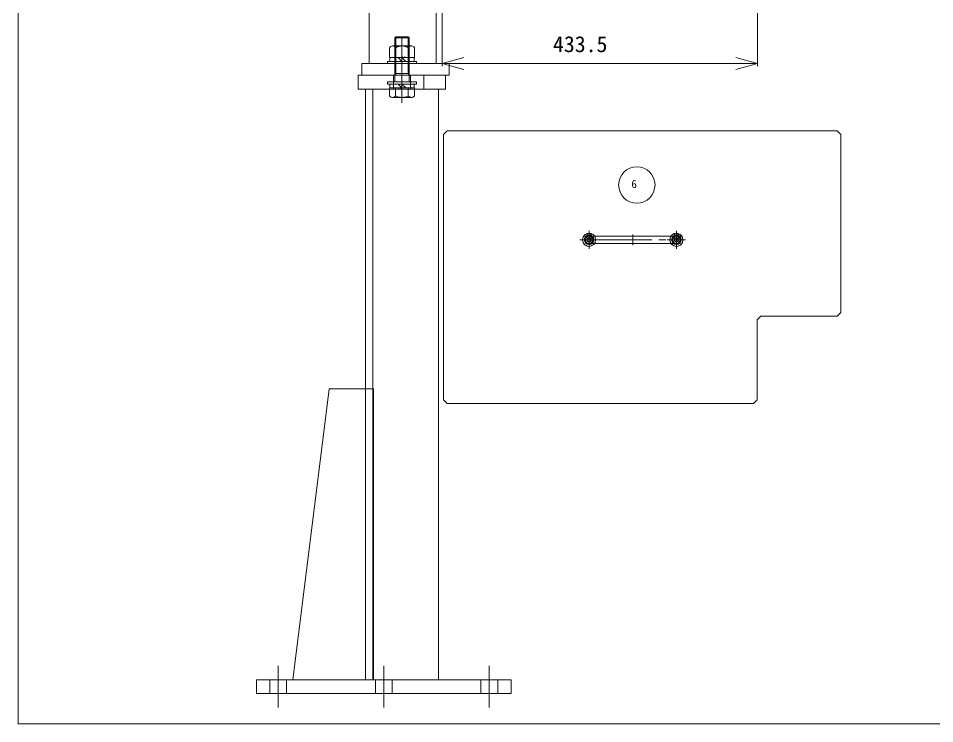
# Model space of a CAD drawing. Units: millimetres at full size. Extents: x -32787 to 32787, y -11878 to 14562.
# Drawn here: x -17471 to -16212, y 5497 to 6467 of the extents above; entities that cross this region are included whole.
import ezdxf
from ezdxf.enums import TextEntityAlignment as Align

# ---------------------------------------------------------------- set-up
doc = ezdxf.new("R2010")
doc.units = ezdxf.units.MM
doc.header["$LTSCALE"] = 9.6
doc.linetypes.add('CHAIN2', pattern=[12, 9, -1, 1, -1])
for name, color, linetype, lineweight in [('0-2_0', 2, 'Continuous', 9), ('0-5_10_DRAFT', 1, 'Continuous', 9), ('0-7_01_外形線', 134, 'Continuous', 9), ('0-8_04_中心線', 4, 'CHAIN2', 9), ('0-9_03_かくれ線', 5, 'Continuous', 9), ('0-E_08_DIM', 3, 'Continuous', 9), ('0-F_Defpoints', 134, 'Continuous', 9), ('1-2_07_寸法線', 3, 'Continuous', 9)]:
    doc.layers.add(name, color=color, linetype=linetype, lineweight=lineweight)
doc.styles.add('ＭＳ ゴシック', font='')
doc.styles.get('ＭＳ ゴシック').set_extended_font_data('MS Gothic')

# ---------------------------------------------------------------- blocks, each defined once
blk = doc.blocks.new('M20Nza_1_1_1')
at = {"layer": '0-2_0', "color": 134}
for p, q in [((-17.3, 8.3), (-17.3, 21.982)), ((-12.975, 24.3), (12.975, 24.3)), ((-8.65, 21.982), (-8.65, 8.3)), ((8.65, 8.3), (8.65, 21.982)), ((17.3, 21.982), (17.3, 8.3)), ((17.3, 8.3), (-17.3, 8.3)), ((-16.9, 8.3), (-16.9, 3.2)), ((-5.1, 8.3), (0, 3.2)), ((0, 8.3), (5.1, 3.2)), ((16.9, 8.3), (16.9, 3.2))]:
    blk.add_line(p, q, dxfattribs=at)
at = {"layer": '0-2_0', "color": 134, "linetype": 'CHAIN2'}
blk.add_line((0, 0), (0, 24.3), dxfattribs=at)
at = {"layer": '0-2_0', "color": 134}
blk.add_lwpolyline([(-20, 3.2), (20, 3.2), (20, 0), (-20, 0)], close=True, dxfattribs=at)
for centre, radius, start, end in [((-12.975, 19.106), 5.194, 33.626, 146.374), ((0, 7), 17.3, 60, 120), ((12.975, 19.106), 5.194, 33.626, 146.374)]:
    blk.add_arc(centre, radius, start, end, dxfattribs=at)
at = {"layer": '0-5_10_DRAFT', "style": 'ＭＳ ゴシック', "width": 0.6}
blk.add_text('Ｍ２０', height=1.571, dxfattribs=at).set_placement((0.886, 8.62), align=Align.BOTTOM_LEFT)
blk = doc.blocks.new('A$C233716BE_1_1_1')
at = {"layer": '0-2_0', "color": 134, "linetype": 'CHAIN2'}
blk.add_line((0, -25.566), (0, 65.697), dxfattribs=at)
at = {"layer": '0-2_0', "color": 134}
for p, q in [((-8.647, 61.7), (-10, 60.347)), ((-10, 0), (-10, 60.347)), ((-10, 60.347), (10, 60.347)), ((-8.647, 11.7), (-8.647, 61.7)), ((-8.647, 61.7), (8.647, 61.7)), ((10, 60.347), (8.647, 61.7)), ((8.647, 11.7), (8.647, 61.7)), ((10, 0), (10, 60.347)), ((-8.647, 11.7), (-10, 9.357)), ((-10, 11.7), (10, 11.7)), ((8.647, 11.7), (10, 9.357)), ((-17.3, -8.3), (-17.3, -19.5)), ((-17.3, -8.3), (17.3, -8.3)), ((-16.9, -8.3), (-16.9, -3.2)), ((-8.7, -8.3), (-8.7, -19.5)), ((0, -8.3), (-5.1, -3.2)), ((5.1, -8.3), (0, -3.2)), ((8.7, -8.3), (8.7, -19.5)), ((16.9, -8.3), (16.9, -3.2)), ((17.3, -19.5), (17.3, -8.3)), ((-13, -21.3), (13, -21.3))]:
    blk.add_line(p, q, dxfattribs=at)
blk.add_lwpolyline([(20, -3.2), (-20, -3.2), (-20, 0), (20, 0)], close=True, dxfattribs=at)
for centre, radius, start, end in [((-13, -15.3), 6, 224.6, 315.4), ((0, 0.6), 21.9, 246.6, 293.4), ((13, -15.3), 6, 224.6, 315.4)]:
    blk.add_arc(centre, radius, start, end, dxfattribs=at)
at = {"layer": '0-5_10_DRAFT', "style": 'ＭＳ ゴシック', "width": 1.8}
blk.add_text('M20x70', height=0.7331, rotation=180, dxfattribs=at).set_placement((-0.41, -8.831), align=Align.BOTTOM_LEFT)
blk = doc.blocks.new('U5316')
at = {"layer": '0-8_04_中心線'}
for p, q in [((-7, 0), (-0.7, 0)), ((0, 0.7), (0, 7)), ((0.7, 0), (7, 0)), ((0, -7), (0, -0.7))]:
    blk.add_line(p, q, dxfattribs=at)
at = {"layer": '0-8_04_中心線', "linetype": 'Continuous'}
for p, q in [((-0.35, 0), (0.35, 0)), ((0, -0.35), (0, 0.35))]:
    blk.add_line(p, q, dxfattribs=at)
blk = doc.blocks.new('U5317')
at = {"layer": '0-8_04_中心線'}
for p, q in [((-7, 0), (-0.7, 0)), ((0, 0.7), (0, 7)), ((0.7, 0), (7, 0)), ((0, -7), (0, -0.7))]:
    blk.add_line(p, q, dxfattribs=at)
at = {"layer": '0-8_04_中心線', "linetype": 'Continuous'}
for p, q in [((-0.35, 0), (0.35, 0)), ((0, -0.35), (0, 0.35))]:
    blk.add_line(p, q, dxfattribs=at)
blk = doc.blocks.new('U5319')
at = {"layer": '0-8_04_中心線'}
for p, q in [((-12.5, 0), (-1.8, 0)), ((0, 1.8), (0, 12.5)), ((1.8, 0), (12.5, 0)), ((0, -12.5), (0, -1.8))]:
    blk.add_line(p, q, dxfattribs=at)
at = {"layer": '0-8_04_中心線', "linetype": 'Continuous'}
for p, q in [((-0.9, 0), (0.9, 0)), ((0, -0.9), (0, 0.9))]:
    blk.add_line(p, q, dxfattribs=at)
blk = doc.blocks.new('U5318')
at = {"layer": '0-8_04_中心線'}
for p, q in [((-12.5, 0), (-1.8, 0)), ((0, 1.8), (0, 12.5)), ((1.8, 0), (12.5, 0)), ((0, -12.5), (0, -1.8))]:
    blk.add_line(p, q, dxfattribs=at)
at = {"layer": '0-8_04_中心線', "linetype": 'Continuous'}
for p, q in [((-0.9, 0), (0.9, 0)), ((0, -0.9), (0, 0.9))]:
    blk.add_line(p, q, dxfattribs=at)
blk = doc.blocks.new('U5320')
at = {"layer": '0-8_04_中心線'}
for p, q in [((-8.5, 0), (-1, 0)), ((0, 1), (0, 8.5)), ((1, 0), (8.5, 0)), ((0, -8.5), (0, -1))]:
    blk.add_line(p, q, dxfattribs=at)
at = {"layer": '0-8_04_中心線', "linetype": 'Continuous'}
for p, q in [((-0.5, 0), (0.5, 0)), ((0, -0.5), (0, 0.5))]:
    blk.add_line(p, q, dxfattribs=at)
blk = doc.blocks.new('U5321')
at = {"layer": '0-8_04_中心線'}
for p, q in [((-8.5, 0), (-1, 0)), ((0, 1), (0, 8.5)), ((1, 0), (8.5, 0)), ((0, -8.5), (0, -1))]:
    blk.add_line(p, q, dxfattribs=at)
at = {"layer": '0-8_04_中心線', "linetype": 'Continuous'}
for p, q in [((-0.5, 0), (0.5, 0)), ((0, -0.5), (0, 0.5))]:
    blk.add_line(p, q, dxfattribs=at)
blk = doc.blocks.new('_Open30')
at = {"layer": '0-E_08_DIM'}
blk.add_line((0, 0), (-1, 0), dxfattribs=at)
blk.add_lwpolyline([(-1, 0.2679), (0, 0), (-1, -0.2679)], dxfattribs=at)
blk = doc.blocks.new('AM_BALLOON1')
at = {"layer": '1-2_07_寸法線'}
blk.add_circle((0, 0), 5, dxfattribs=at)

msp = doc.modelspace()

# ---------------------------------------------------------------- linework, layer by layer
at = {"layer": '0-7_01_外形線'}
for p, q in [((-16896.461, 6404.196), (-16896.461, 7618.196)), ((-16993.461, 5557.196), (-16993.461, 6369.196)), ((-16893.461, 5557.196), (-16893.461, 6369.196)), ((-16686.461, 6167.029), (-16566.461, 6167.029)), ((-16686.461, 6157.029), (-16566.461, 6157.029)), ((-17143.461, 5538.196), (-17143.461, 5557.196)), ((-16793.461, 5557.196), (-17143.461, 5557.196)), ((-17113.461, 5538.196), (-17113.461, 5557.196)), ((-16823.461, 5538.196), (-16823.461, 5557.196)), ((-16793.461, 5538.196), (-16793.461, 5557.196)), ((-16793.461, 5538.196), (-17143.461, 5538.196))]:
    msp.add_line(p, q, dxfattribs=at)
msp.add_lwpolyline([(-16888.461, 6404.196), (-16888.461, 7618.196), (-16978.461, 7618.196), (-16988.461, 7608.196), (-16988.461, 6404.196)], dxfattribs=at)
for points in [[(-16998.461, 6388.196), (-16878.461, 6388.196), (-16878.461, 6404.196), (-16998.461, 6404.196)], [(-16883.461, 6369.196), (-17003.461, 6369.196), (-17003.461, 6388.196), (-16883.461, 6388.196)], [(-16340.461, 6062.029), (-16345.461, 6057.029), (-16450.461, 6057.029), (-16455.461, 6052.029), (-16455.461, 5942.029), (-16460.461, 5937.029), (-16881.461, 5937.029), (-16886.461, 5942.029), (-16886.461, 6307.029), (-16881.461, 6312.029), (-16345.461, 6312.029), (-16340.461, 6307.029)], [(-16993.461, 5557.196), (-16993.461, 5957.196), (-17043.461, 5957.196), (-17093.461, 5557.196)], [(-16982.461, 5557.196), (-16993.461, 5557.196), (-16993.461, 5957.196), (-16982.461, 5957.196)]]:
    msp.add_lwpolyline(points, close=True, dxfattribs=at)
for centre, radius, start, end in [((-16686.461, 6162.029), 9, 33.74899, 326.25101), ((-16566.461, 6162.029), 9, 213.74899, 146.25101), ((-16686.461, 6162.029), 5, 90, 270), ((-16566.461, 6162.029), 5, 270, 90)]:
    msp.add_arc(centre, radius, start, end, dxfattribs=at)
at = {"layer": '0-8_04_中心線'}
for p, q in [((-16943.461, 6419.789), (-16943.461, 6372.14)), ((-16943.461, 6350.196), (-16943.461, 6407.196)), ((-16626.461, 6169.529), (-16626.461, 6154.529)), ((-16686.461, 6167.029), (-16566.461, 6167.029)), ((-16686.461, 6162.029), (-16566.461, 6162.029)), ((-17113.461, 5519.196), (-17113.461, 5576.196)), ((-16968.461, 5519.196), (-16968.461, 5576.196)), ((-16823.461, 5519.196), (-16823.461, 5576.196))]:
    msp.add_line(p, q, dxfattribs=at)
at = {"layer": '0-9_03_かくれ線'}
for p, q in [((-16954.961, 6369.196), (-16954.961, 6388.196)), ((-16931.961, 6369.196), (-16931.961, 6388.196)), ((-16913.461, 6369.196), (-16913.461, 6388.196)), ((-16983.461, 5557.196), (-16983.461, 6369.196)), ((-16686.686, 6157.029), (-16686.686, 6155.933)), ((-16686.236, 6157.029), (-16686.236, 6155.933)), ((-16566.686, 6157.029), (-16566.686, 6155.933)), ((-16566.236, 6157.029), (-16566.236, 6155.933)), ((-17124.961, 5538.196), (-17124.961, 5557.196)), ((-17101.961, 5538.196), (-17101.961, 5557.196)), ((-16979.961, 5538.196), (-16979.961, 5557.196)), ((-16956.961, 5538.196), (-16956.961, 5557.196)), ((-16834.961, 5538.196), (-16834.961, 5557.196)), ((-16811.961, 5538.196), (-16811.961, 5557.196))]:
    msp.add_line(p, q, dxfattribs=at)
for points in [[(-16689.348, 6167.029), (-16692.235, 6162.029), (-16689.348, 6157.029), (-16683.574, 6157.029), (-16680.688, 6162.029), (-16683.574, 6167.029)], [(-16569.348, 6167.029), (-16572.235, 6162.029), (-16569.348, 6157.029), (-16563.574, 6157.029), (-16560.688, 6162.029), (-16563.574, 6167.029)]]:
    msp.add_lwpolyline(points, close=True, dxfattribs=at)
for centre, radius in [((-16686.461, 6162.029), 9), ((-16686.461, 6167.029), 3.5), ((-16566.461, 6162.029), 9), ((-16566.461, 6167.029), 3.5), ((-16686.461, 6162.029), 6.5), ((-16686.461, 6162.029), 5), ((-16686.461, 6162.029), 3), ((-16686.461, 6162.029), 3), ((-16686.461, 6162.029), 2.458), ((-16686.461, 6162.029), 2.4), ((-16566.461, 6162.029), 6.5), ((-16566.461, 6162.029), 5), ((-16566.461, 6162.029), 3), ((-16566.461, 6162.029), 3), ((-16566.461, 6162.029), 2.458), ((-16566.461, 6162.029), 2.4)]:
    msp.add_circle(centre, radius, dxfattribs=at)
for centre, radius, start, end in [((-16686.461, 6162.029), 6.1, 272.11385, 267.88615), ((-16686.461, 6162.029), 5, 270, 90), ((-16686.461, 6162.029), 9, 326.25101, 33.74899), ((-16566.461, 6162.029), 9, 146.25101, 213.74899), ((-16566.461, 6162.029), 6.1, 272.11385, 267.88615), ((-16566.461, 6162.029), 5, 90, 270)]:
    msp.add_arc(centre, radius, start, end, dxfattribs=at)
at = {"layer": '0-E_08_DIM'}
for p, q in [((-16888.461, 6856.321), (-16888.461, 6400.669)), ((-16454.961, 6856.321), (-16454.961, 6400.669)), ((-16858.461, 6404.419), (-16484.961, 6404.419))]:
    msp.add_line(p, q, dxfattribs=at)
at = {"layer": '0-F_Defpoints'}
msp.add_lwpolyline([(-17470.566, 8077.842), (-13957.127, 8077.842), (-13957.127, 5496.795), (-17470.566, 5496.795)], close=True, dxfattribs=at)

# ---------------------------------------------------------------- block references
at = {"layer": '0-2_0'}
for name, p in [('A$C233716BE_1_1_1', (-16943.461, 6379.196)), ('M20Nza_1_1_1', (-16943.461, 6404.196))]:
    msp.add_blockref(name, p, dxfattribs=at)
at = {"layer": '0-8_04_中心線'}
for name, p in [('U5318', (-16686.461, 6162.029)), ('U5316', (-16686.461, 6167.029)), ('U5319', (-16566.461, 6162.029)), ('U5317', (-16566.461, 6167.029))]:
    msp.add_blockref(name, p, dxfattribs=at)
at = {"layer": '0-8_04_中心線', "rotation": 90}
for name, p in [('U5320', (-16686.461, 6162.029)), ('U5321', (-16566.461, 6162.029))]:
    msp.add_blockref(name, p, dxfattribs=at)
at = {"layer": '0-E_08_DIM', "xscale": 30, "yscale": 30, "rotation": 180}
msp.add_blockref('_Open30', (-16888.461, 6404.419), dxfattribs=at)
at = {"layer": '0-E_08_DIM', "xscale": 30, "yscale": 30}
msp.add_blockref('_Open30', (-16454.961, 6404.419), dxfattribs=at)
at = {"layer": '1-2_07_寸法線', "xscale": 4.999697, "yscale": 4.999697}
msp.add_blockref('AM_BALLOON1', (-16620.808, 6237.442), dxfattribs=at)

# ---------------------------------------------------------------- texts
at = {"layer": '0-2_0', "color": 134, "style": 'ＭＳ ゴシック'}
msp.add_text('6', height=11, dxfattribs=at).set_placement((-16628.307, 6229.942), align=Align.BOTTOM_LEFT)
at = {"layer": '0-E_08_DIM', "style": 'ＭＳ ゴシック'}
msp.add_text('433.5', height=21.99, dxfattribs=at).set_placement((-16735.997, 6413.419), align=Align.BOTTOM_LEFT)

doc.saveas('drawing.dxf')
